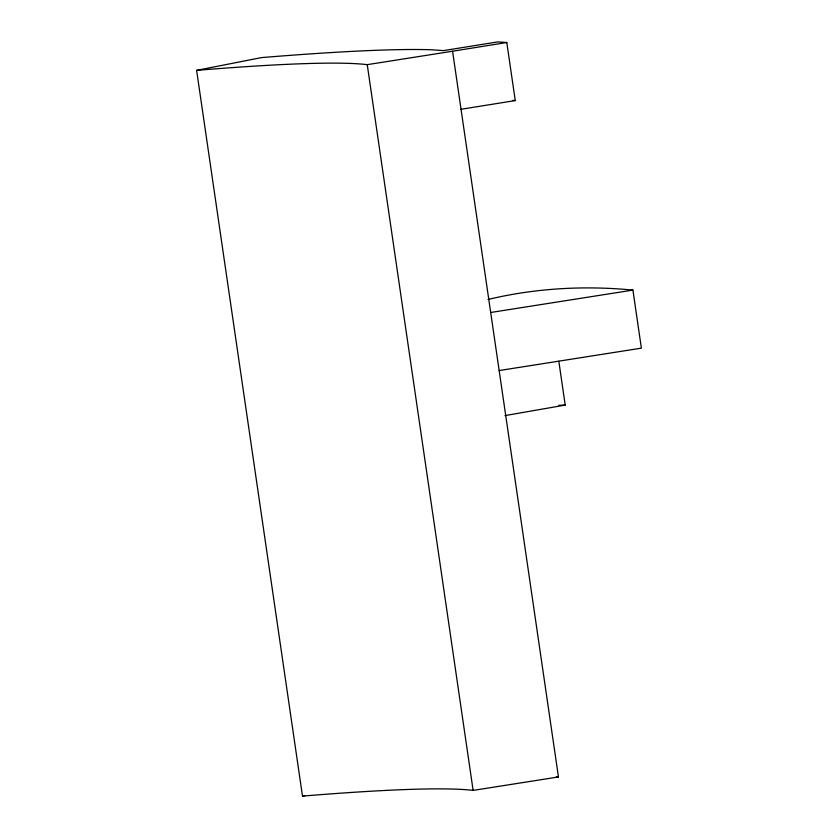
<?xml version="1.0" encoding="UTF-8"?>
<svg xmlns="http://www.w3.org/2000/svg" width="838" height="838" viewBox="0 0 838 838"><rect width="100%" height="100%" fill="white"/><g stroke="black" fill="none" stroke-linecap="round" stroke-linejoin="round"><path stroke-width="1.26" d="M506.791 42.508L452.572 51.223L558.454 776.962L473.124 790.402A734.57 41.01 -8.3 0 0 302.487 796.1L196.616 70.361L261.477 57.602A822.717 45.922 -8.3 0 1 430.575 49.725L443.543 50.605L497.762 41.9L506.791 42.508L515.265 100.57L461.047 109.286M302.487 796.1L305.032 795.597M488.051 299.47C535.524 288.115 584.39 285.412 632.91 290.095L641.384 348.147L499.165 370.553M504.989 415.596L565.21 405.089L558.81 361.22M196.616 70.361A734.57 41.01 -8.3 0 1 367.243 64.662L452.572 51.223M490.691 312.49L632.91 290.095M558.883 405.299L565.21 405.089M512.678 100.392L515.265 100.57M367.243 64.662L473.124 790.402M556.317 776.721A822.717 45.922 -8.3 0 1 558.454 776.962"/></g></svg>
